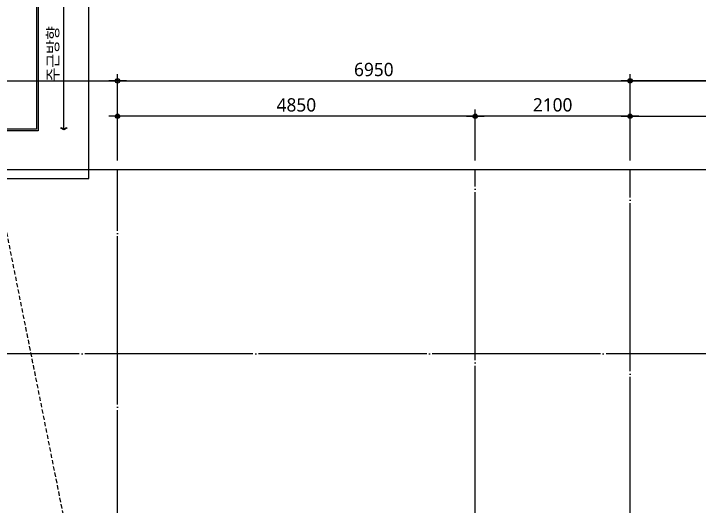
# Model space of a CAD drawing. Header units: millimetres. Extents: x 317501 to 814054, y -400799 to -14117.
# Drawn here: x 724936 to 734232, y -37912 to -31232 of the extents above; entities that cross this region are included whole.
import ezdxf
from ezdxf.enums import TextEntityAlignment as Align
from ezdxf.xclip import XClip

# ---------------------------------------------------------------- set-up
doc = ezdxf.new("R2010")
doc.units = ezdxf.units.MM
doc.header["$LTSCALE"] = 38
doc.header["$XCLIPFRAME"] = 0
doc.linetypes.add('CEN', pattern=[62, 60, -1, 0, -1])
doc.linetypes.add('XS-기초$0$HID', pattern=[2.3, 1.5, -0.8])
doc.layers.get('Defpoints').update_dxf_attribs({"color": 145})
for name, color, linetype in [('CEN', 1, 'CEN'), ('DIM', 7, 'Continuous'), ('KEY', 4, 'Continuous'), ('LEADER', 7, 'Continuous'), ('T', 1, 'Continuous')]:
    doc.layers.add(name, color=color, linetype=linetype)
doc.layers.add('DEFPOINT', color=144, linetype='Continuous', plot=False)
doc.layers.add('XS-기초$0$0106', color=30, linetype='XS-기초$0$HID', plot=False)
doc.styles.add('맑은고딕', font='malgun.ttf')
doc.dimstyles.new('DIM_60', dxfattribs={"dimscale": 60, "dimtxt": 3, "dimasz": 1, "dimexe": 1.5, "dimexo": 2, "dimgap": 1, "dimtad": 1, "dimdec": 0, "dimzin": 0, "dimdsep": 46, "dimtxsty": '맑은고딕', "dimblk1": 'DIMDOT', "dimblk2": 'DIMDOT', "dimsah": 1, "dimcen": 0.09, "dimdle": 2, "dimclrd": 7, "dimclre": 7, "dimclrt": 3, "dimadec": 0, "dimazin": 0, "dimtfac": 1, "dimtdec": 0, "dimtix": 1, "dimtmove": 2, "dimatfit": 3, "dimldrblk": 'DIMDOT', "dimfxl": 0, "dimtolj": 1, "dimtzin": 0, "dimarcsym": 0})

# ---------------------------------------------------------------- blocks, each defined once
blk = doc.blocks.new('XS-기초')
at = {"layer": 'XS-기초$0$0106'}
blk.add_line((463098.6, 280124.8), (177560.6, 222955.3), dxfattribs=at)
blk = doc.blocks.new('DIMDOT')
at = {"layer": 'DIM', "linetype": 'Continuous'}
blk.add_line((-2, 0), (2, 0), dxfattribs=at)
for radius in [0.5, 0.25]:
    blk.add_circle((0, 0), radius, dxfattribs=at)
blk = doc.blocks.new('*D89')
at = {"layer": 'Defpoints', "color": 0, "linetype": 'Continuous', "transparency": 16777216}
for p in [(726343.9, -32622.5), (726343.9, -33342.5), (731193.9, -33342.5)]:
    blk.add_point(p, dxfattribs=at)
at = {"layer": 'DIM', "color": 7, "linetype": 'Continuous', "lineweight": -2, "transparency": 16777216}
for p, q in [((726343.9, -33222.5), (726343.9, -32532.5)), ((731193.9, -33222.5), (731193.9, -32532.5)), ((731133.9, -32622.5), (726403.9, -32622.5))]:
    blk.add_line(p, q, dxfattribs=at)
at = {"layer": 'DIM', "color": 7, "linetype": 'Continuous', "lineweight": -2, "transparency": 16777216, "xscale": 60, "yscale": 60, "zscale": 60, "rotation": 180}
blk.add_blockref('DIMDOT', (726343.9, -32622.5), dxfattribs=at)
at = {"layer": 'DIM', "color": 7, "linetype": 'Continuous', "lineweight": -2, "transparency": 16777216, "xscale": 60, "yscale": 60, "zscale": 60}
blk.add_blockref('DIMDOT', (731193.9, -32622.5), dxfattribs=at)
at = {"layer": 'DIM', "color": 3, "linetype": 'Continuous', "transparency": 16777216, "insert": (728768.9, -32469.5), "char_height": 180, "attachment_point": 5, "style": '맑은고딕'}
blk.add_mtext('\\A1;4850', dxfattribs=at)
blk = doc.blocks.new('*D91')
at = {"layer": 'Defpoints', "color": 0, "linetype": 'Continuous', "transparency": 16777216}
for p in [(733293.9, -32142.5), (733293.9, -33342.5), (738633.9, -33342.5)]:
    blk.add_point(p, dxfattribs=at)
at = {"layer": 'DIM', "color": 7, "linetype": 'Continuous', "lineweight": -2, "transparency": 16777216}
for p, q in [((733293.9, -33222.5), (733293.9, -32052.5)), ((738633.9, -33222.5), (738633.9, -32052.5)), ((738573.9, -32142.5), (733353.9, -32142.5))]:
    blk.add_line(p, q, dxfattribs=at)
at = {"layer": 'DIM', "color": 7, "linetype": 'Continuous', "lineweight": -2, "transparency": 16777216, "xscale": 60, "yscale": 60, "zscale": 60, "rotation": 180}
blk.add_blockref('DIMDOT', (733293.9, -32142.5), dxfattribs=at)
at = {"layer": 'DIM', "color": 7, "linetype": 'Continuous', "lineweight": -2, "transparency": 16777216, "xscale": 60, "yscale": 60, "zscale": 60}
blk.add_blockref('DIMDOT', (738633.9, -32142.5), dxfattribs=at)
at = {"layer": 'DIM', "color": 3, "linetype": 'Continuous', "transparency": 16777216, "insert": (735963.9, -31989.5), "char_height": 180, "attachment_point": 5, "style": '맑은고딕'}
blk.add_mtext('\\A1;5340', dxfattribs=at)
blk = doc.blocks.new('*D97')
at = {"layer": 'Defpoints', "color": 0, "linetype": 'Continuous', "transparency": 16777216}
for p in [(731193.9, -32622.5), (731193.9, -33342.5), (733293.9, -33342.5)]:
    blk.add_point(p, dxfattribs=at)
at = {"layer": 'DIM', "color": 7, "linetype": 'Continuous', "lineweight": -2, "transparency": 16777216}
for p, q in [((731193.9, -33222.5), (731193.9, -32532.5)), ((733293.9, -33222.5), (733293.9, -32532.5)), ((733233.9, -32622.5), (731253.9, -32622.5))]:
    blk.add_line(p, q, dxfattribs=at)
at = {"layer": 'DIM', "color": 7, "linetype": 'Continuous', "lineweight": -2, "transparency": 16777216, "xscale": 60, "yscale": 60, "zscale": 60, "rotation": 180}
blk.add_blockref('DIMDOT', (731193.9, -32622.5), dxfattribs=at)
at = {"layer": 'DIM', "color": 7, "linetype": 'Continuous', "lineweight": -2, "transparency": 16777216, "xscale": 60, "yscale": 60, "zscale": 60}
blk.add_blockref('DIMDOT', (733293.9, -32622.5), dxfattribs=at)
at = {"layer": 'DIM', "color": 3, "linetype": 'Continuous', "transparency": 16777216, "insert": (732243.9, -32469), "char_height": 180, "attachment_point": 5, "style": '맑은고딕'}
blk.add_mtext('\\A1;2100', dxfattribs=at)
blk = doc.blocks.new('*D102')
at = {"layer": 'Defpoints', "color": 0, "linetype": 'Continuous', "transparency": 16777216}
for p in [(735913.9, -32622.5), (733293.9, -33342.5), (735913.9, -33342.5)]:
    blk.add_point(p, dxfattribs=at)
at = {"layer": 'DIM', "color": 7, "linetype": 'Continuous', "lineweight": -2, "transparency": 16777216}
for p, q in [((733293.9, -33222.5), (733293.9, -32532.5)), ((735913.9, -33222.5), (735913.9, -32532.5)), ((733353.9, -32622.5), (735853.9, -32622.5))]:
    blk.add_line(p, q, dxfattribs=at)
at = {"layer": 'DIM', "color": 7, "linetype": 'Continuous', "lineweight": -2, "transparency": 16777216, "xscale": 60, "yscale": 60, "zscale": 60, "rotation": 180}
blk.add_blockref('DIMDOT', (733293.9, -32622.5), dxfattribs=at)
at = {"layer": 'DIM', "color": 7, "linetype": 'Continuous', "lineweight": -2, "transparency": 16777216, "xscale": 60, "yscale": 60, "zscale": 60}
blk.add_blockref('DIMDOT', (735913.9, -32622.5), dxfattribs=at)
at = {"layer": 'DIM', "color": 3, "linetype": 'Continuous', "transparency": 16777216, "insert": (734603.9, -32469.5), "char_height": 180, "attachment_point": 5, "style": '맑은고딕'}
blk.add_mtext('\\A1;2620', dxfattribs=at)
blk = doc.blocks.new('*D805')
at = {"layer": 'Defpoints', "color": 0, "linetype": 'Continuous', "transparency": 16777216}
for p in [(733293.9, -32142.5), (726343.9, -33342.5), (733293.9, -33342.5)]:
    blk.add_point(p, dxfattribs=at)
at = {"layer": 'DIM', "color": 7, "linetype": 'Continuous', "lineweight": -2, "transparency": 16777216}
for p, q in [((726343.9, -33222.5), (726343.9, -32052.5)), ((733293.9, -33222.5), (733293.9, -32052.5)), ((726403.9, -32142.5), (733233.9, -32142.5))]:
    blk.add_line(p, q, dxfattribs=at)
at = {"layer": 'DIM', "color": 7, "linetype": 'Continuous', "lineweight": -2, "transparency": 16777216, "xscale": 60, "yscale": 60, "zscale": 60, "rotation": 180}
blk.add_blockref('DIMDOT', (726343.9, -32142.5), dxfattribs=at)
at = {"layer": 'DIM', "color": 7, "linetype": 'Continuous', "lineweight": -2, "transparency": 16777216, "xscale": 60, "yscale": 60, "zscale": 60}
blk.add_blockref('DIMDOT', (733293.9, -32142.5), dxfattribs=at)
at = {"layer": 'DIM', "color": 3, "linetype": 'Continuous', "transparency": 16777216, "insert": (729818.9, -31989.5), "char_height": 180, "attachment_point": 5, "style": '맑은고딕'}
blk.add_mtext('\\A1;6950', dxfattribs=at)

msp = doc.modelspace()

# ---------------------------------------------------------------- linework, layer by layer
at = {"layer": 'CEN'}
for p, q in [((726343.9, -41242.5), (726343.9, -33342.5)), ((731193.9, -40642.5), (731193.9, -33342.5)), ((733293.9, -40792.5), (733293.9, -33342.5)), ((747028.9, -35842.5), (724753.9, -35842.5))]:
    msp.add_line(p, q, dxfattribs=at)
at = {"layer": 'DEFPOINT'}
for points in [[(723053.9, -32142.5), (764678.9, -32142.5), (764678.9, -61967.5), (723053.9, -61967.5)], [(724553.9, -33342.5), (763478.9, -33342.5), (763478.9, -60767.5), (724553.9, -60767.5)], [(724553.9, -33342.5), (756678.9, -33342.5), (756678.9, -55767.5), (724553.9, -55767.5)]]:
    msp.add_lwpolyline(points, close=True, dxfattribs=at)
at = {"layer": 'KEY'}
for p, q in [((725244.2, -30518.2), (725244.2, -32799.6)), ((725266.6, -30508.2), (725266.6, -32822)), ((725244.2, -32799.6), (724693.5, -32799.6)), ((725266.6, -32822), (723833.4, -32822))]:
    msp.add_line(p, q, dxfattribs=at)
at = {"layer": 'LEADER'}
msp.add_lwpolyline([(721253.9, -33467.5), (725953.9, -33467.5), (725953.9, -29467.5), (721253.9, -29467.5)], close=True, dxfattribs=at)
msp.add_lwpolyline([(725616.6, -32808.5), (725576.6, -32785.4), (725581.6, -32776.8), (725616.6, -32797), (725651.6, -32776.8), (725656.6, -32785.4), (725616.6, -32808.5), (725616.6, -30742.9), (725576.6, -30766), (725581.6, -30774.6), (725616.6, -30754.4), (725651.6, -30774.6), (725656.6, -30766), (725616.6, -30742.9)], dxfattribs=at)

# ---------------------------------------------------------------- block references
ref = msp.add_blockref('XS-기초', (948653.9, -216057.5), dxfattribs=dict(rotation=89.99999999999909))
XClip(ref).set_block_clipping_path([(160289.9999999976, 191975.0000000133), (182714.9999999962, 224100.000000005)])

# ---------------------------------------------------------------- texts
at = {"layer": 'T', "color": 6, "style": '맑은고딕'}
msp.add_text('주근방향', height=150, rotation=90, dxfattribs=at).set_placement((725466.6, -31775.7), align=Align.MIDDLE_CENTER)

# ---------------------------------------------------------------- dimensions: what is measured, and where the dimension line sits
at = {"layer": 'DIM', "linetype": 'Continuous'}
for base, p1, p2, picture, middle in [((733293.9, -32142.5), (726343.9, -33342.5), (733293.9, -33342.5), '*D805', (729818.9, -31989.5)), ((735913.9, -32622.5), (733293.9, -33342.5), (735913.9, -33342.5), '*D102', (734603.9, -32469.5))]:
    dim = msp.add_linear_dim(base=base, p1=p1, p2=p2, dimstyle='DIM_60', dxfattribs=at)
    dim.commit()
    dim.dimension.update_dxf_attribs({"geometry": picture, "text_midpoint": middle})
for base, p1, p2, picture, middle in [((733293.9, -32142.5), (738633.9, -33342.5), (733293.9, -33342.5), '*D91', (735963.9, -31989.5)), ((726343.9, -32622.5), (731193.9, -33342.5), (726343.9, -33342.5), '*D89', (728768.9, -32469.5)), ((731193.9, -32622.5), (733293.9, -33342.5), (731193.9, -33342.5), '*D97', (732243.9, -32469))]:
    dim = msp.add_linear_dim(base=base, p1=p1, p2=p2, angle=180, dimstyle='DIM_60', dxfattribs=at)
    dim.commit()
    dim.dimension.update_dxf_attribs({"geometry": picture, "text_midpoint": middle})

doc.saveas('drawing.dxf')
